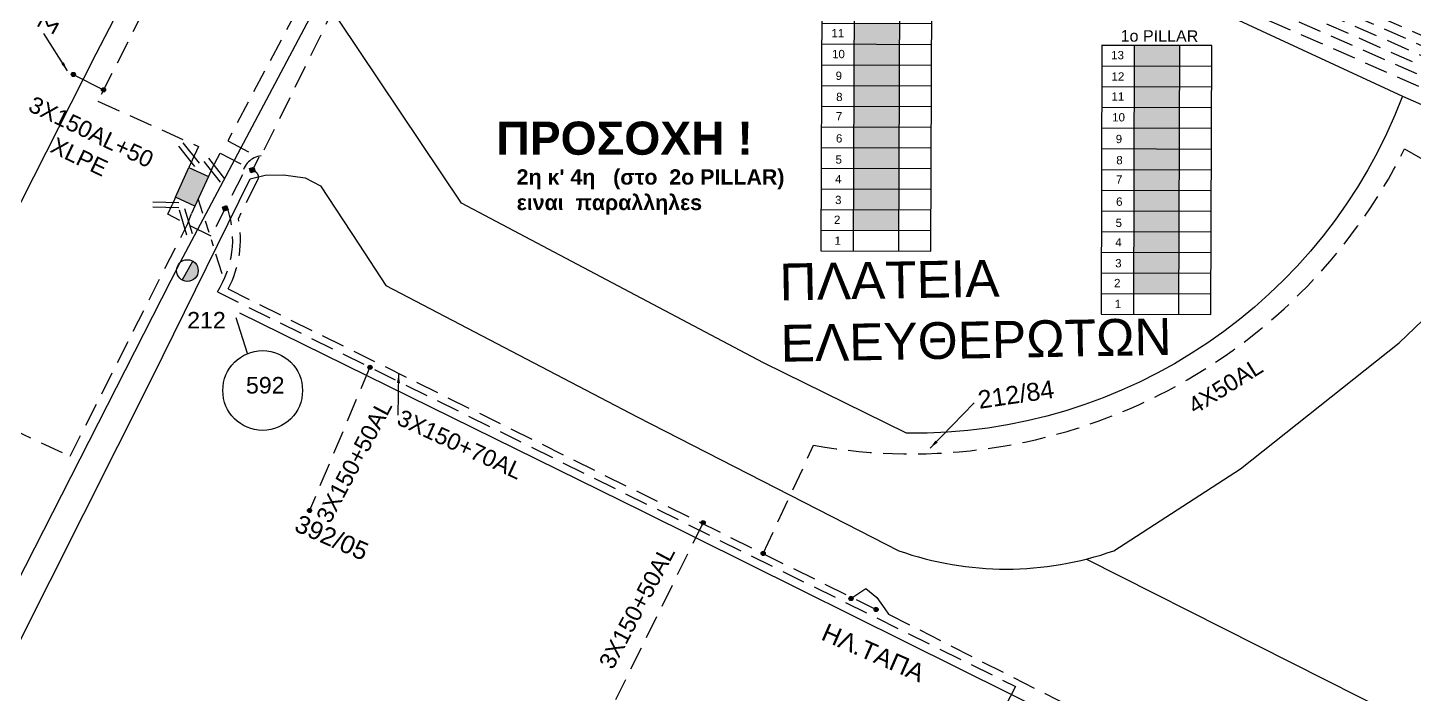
# Model space of a CAD drawing. Header units: millimetres. Extents: x 924 to 3152, y 704 to 1760.
# Drawn here: x 2067.1 to 2217.9, y 1370 to 1442.5 of the extents above; entities that cross this region are included whole.
import ezdxf
from ezdxf.enums import TextEntityAlignment as Align

# ---------------------------------------------------------------- set-up
doc = ezdxf.new("R2010")
doc.units = ezdxf.units.MM
doc.linetypes.add('DASHED', pattern=[19.05, 12.7, -6.35])
for name, color, linetype in [('Link Box 4 Διευθύνσεων', 7, 'Continuous'), ('Άγνωστα', 7, 'Continuous'), ('Ασφαλειοκιßώτια Χ.Τ 13 αναχωρήσεων', 7, 'Continuous'), ('Επιγραφές - Σχήματα', 7, 'Continuous'), ('Καλώδια ΧΤ   3x150+50AL', 7, 'DASHED'), ('Καλώδια ΧΤ   3x150AL+50XLPE', 7, 'DASHED'), ('Στύλος ΦΜ', 7, 'Continuous'), ('Στύλος ΦΜ @ 1', 7, 'Continuous'), ('Συνδέσεις', 7, 'Continuous'), ('Συνεστραμμένα ΧΤ   3x70+54.6+25 AL', 7, 'SYN_LINE'), ('Τομή', 7, 'Continuous'), ('Υπόβαθρο ΔΕΗ', 7, 'Continuous'), ('Υπόγεια Καλώδια Δικτύου ΧΤ   .04', 7, 'DASHED'), ('Υπόγεια καλώδια Δικτύου ΧΤ και Παρ. ΧΤ - 3X150+70 AL', 7, 'DASHED'), ('Υπόγεια καλώδια Παροχών ΧΤ   4x50AL', 7, 'DASHED')]:
    doc.layers.add(name, color=color, linetype=linetype)
doc.styles.get("Standard").update_dxf_attribs({"font": 'ARIAL.TTF'})
doc.linetypes.add('SYN_LINE', pattern='A,0.5,-0.0001,["/\\/\\/\\/",Standard,S=0.1,R=0,X=0,Y=-0.05],-0.25', length=0.7501)
doc.dimstyles.new('ISO-25', dxfattribs={"dimtxt": 2.5, "dimasz": 2.5, "dimexe": 1.25, "dimexo": 0.625, "dimtad": 1, "dimtxsty": 'Standard', "dimcen": 2.5, "dimadec": 0, "dimazin": 0, "dimtfac": 1, "dimtmove": 0, "dimatfit": 3, "dimfxl": 1, "dimarcsym": 0})

# ---------------------------------------------------------------- blocks, each defined once
blk = doc.blocks.new('ΥΠΑΡΧΩΝ ΤΣΙΜΕΝΤΕΝΙΟΣ ΣΤΥΛΟΣ')
at = {"layer": 'Στύλος ΦΜ'}
blk.add_hatch(color=256, dxfattribs=at).paths.add_polyline_path([(-1.29, -2.28, 0.574793), (2.62, 0, 0.268822), (1.3, 2.27)])
blk.add_line((-1.29, -2.28), (1.3, 2.27), dxfattribs=at)
blk.add_circle((0, 0), 2.62, dxfattribs=at)
at = {"layer": 'Στύλος ΦΜ', "flags": 4}
for tag, p in [('ΑΡΙΘΜΟΣ', (-4.68, 8.05)), ('ΤΥΠΟΣ', (-4.91, 3.03))]:
    blk.add_attdef(tag, p, '', height=4, dxfattribs=at)
blk = doc.blocks.new('LINK BOX 4 ΑΝΑΧΩΡΗΣΕΩΝ')
at = {"layer": 'Link Box 4 Διευθύνσεων', "ltscale": 40}
blk.add_hatch(color=256, dxfattribs=at).paths.add_polyline_path([(-3.54, 0), (-3.54, -4.67), (3.54, -4.67), (3.54, 0)])
for p, q in [((-3.54, 0), (-5.33, 0)), ((5.33, 0), (3.54, 0)), ((-3.54, -4.67), (-5.33, -4.67)), ((5.33, -4.67), (3.54, -4.67))]:
    blk.add_line(p, q, dxfattribs=at)
blk.add_lwpolyline([(-3.54, -4.67), (-3.54, 0), (3.54, 0), (3.54, -4.67)], close=True, dxfattribs=at)
blk = doc.blocks.new('_ΣΥΝΔΕΣΗ')
at = {"layer": 'Συνδέσεις', "linetype": 'SYN_LINE', "ltscale": 40}
blk.add_hatch(color=256, dxfattribs=at).paths.add_polyline_path([(0.5, -0.01, 1), (-0.5, -0.01, 1)])
at = {"layer": 'Συνδέσεις'}
blk.add_circle((0, -0.01), 0.5, dxfattribs=at)
blk = doc.blocks.new('TSONTA XT1')
at = {"ltscale": 40}
h = blk.add_hatch(color=256, dxfattribs=at)
h.dxf.hatch_style = 1
h.paths.add_polyline_path([(595.96, 2487.66), (597.07, 2488.77), (595.96, 2489.87), (594.85, 2488.77)])
blk.add_lwpolyline([(594.85, 2488.77), (595.96, 2489.87), (597.07, 2488.77), (595.96, 2487.66)], close=True, dxfattribs=at)
blk = doc.blocks.new('ΑΣΦΑΛΕΙΟΚΙΒΩΤΙΟ ΥΣ 13 ΑΝΑΧΩΡΗΣΕΩΝ')
at = {"layer": 'Ασφαλειοκιßώτια Χ.Τ 13 αναχωρήσεων'}
for p, q in [((-6.08, 14.6), (-6.17, -14.65)), ((5.88, 14.56), (-6.08, 14.6)), ((5.78, -14.69), (5.88, 14.56)), ((-6.17, -14.65), (5.78, -14.69))]:
    blk.add_line(p, q, dxfattribs=at)
at = {"layer": 'Ασφαλειοκιßώτια Χ.Τ 13 αναχωρήσεων', "ltscale": 40}
for p, q in [((-6.08, 14.6), (5.88, 14.56)), ((-2.56, 14.59), (-2.65, -14.66)), ((2.36, 14.57), (2.26, -14.68)), ((-6.09, 12.35), (5.87, 12.31)), ((-6.09, 10.1), (5.86, 10.06)), ((-6.1, 7.85), (5.85, 7.81)), ((-6.11, 5.6), (5.85, 5.56)), ((-6.11, 3.35), (5.84, 3.31)), ((-6.12, 1.1), (5.83, 1.06)), ((-6.13, -1.15), (5.83, -1.19)), ((-6.14, -3.4), (5.82, -3.44)), ((-6.14, -5.65), (5.81, -5.69)), ((-6.15, -7.9), (5.8, -7.94)), ((-6.16, -10.15), (5.8, -10.19)), ((-6.17, -12.4), (5.79, -12.44))]:
    blk.add_line(p, q, dxfattribs=at)
at = {"layer": 'Ασφαλειοκιßώτια Χ.Τ 13 αναχωρήσεων'}
for s, p in [('13', (-5.08, 13.07)), ('12', (-5.04, 10.75)), ('11', (-5.04, 8.58)), ('10', (-4.97, 6.31)), ('9', (-4.58, 3.95)), ('8', (-4.52, 1.65)), ('7', (-4.55, -0.45)), ('6', (-4.54, -2.86)), ('5', (-4.59, -5.16)), ('4', (-4.63, -7.28)), ('3', (-4.64, -9.55)), ('2', (-4.76, -11.71)), ('1', (-4.69, -13.98))]:
    blk.add_text(s, height=0.9, rotation=359.8162, dxfattribs=at).set_placement(p)
at = {"layer": 'Ασφαλειοκιßώτια Χ.Τ 13 αναχωρήσεων', "ltscale": 40}
for tag, height, p in [('ΟΝΟΜΑ', 1.25, (0.18, 15.6)), ('ΚΕΙΜΕΝΟ 13', 0.5, (4.44, 13.42)), ('ΚΕΙΜΕΝΟ 12', 0.5, (4.42, 11.17)), ('ΚΕΙΜΕΝΟ 11', 0.5, (4.38, 8.91)), ('ΚΕΙΜΕΝΟ 10', 0.5, (4.44, 6.72)), ('ΚΕΙΜΕΝΟ 9', 0.5, (4.22, 4.44)), ('ΚΕΙΜΕΝΟ 8', 0.5, (4.27, 2.25)), ('ΚΕΙΜΕΝΟ 7', 0.5, (4.25, -0.08)), ('ΚΕΙΜΕΝΟ 6', 0.5, (4.25, -2.29)), ('ΚΕΙΜΕΝΟ 5', 0.5, (4.21, -4.64)), ('ΚΕΙΜΕΝΟ 4', 0.5, (4.17, -6.81)), ('ΚΕΙΜΕΝΟ 3', 0.5, (4.16, -9.09)), ('ΚΕΙΜΕΝΟ 2', 0.5, (4.08, -11.32)), ('ΚΕΙΜΕΝΟ 1', 0.5, (4.15, -13.56)), ('ΣΧ', 0.5, (0.09, -15.14))]:
    blk.add_attdef(tag, text='', height=height, rotation=359.8162, dxfattribs=at).set_placement(p, align=Align.MIDDLE_CENTER)
blk = doc.blocks.new('ΤΟΜΗ')
at = {"layer": 'Τομή', "ltscale": 40}
for p, q in [((-5.68, 0), (5.68, 0)), ((5.68, -2.33), (-5.68, -2.33))]:
    blk.add_line(p, q, dxfattribs=at)

msp = doc.modelspace()

# ---------------------------------------------------------------- hatches: boundary and pattern name
at = {"layer": 'Καλώδια ΧΤ   3x150AL+50XLPE', "linetype": 'DASHED', "ltscale": 0.2}
h = msp.add_hatch(color=133, dxfattribs=at)
h.dxf.hatch_style = 1
h.paths.add_polyline_path([(2161.882, 1442.937), (2156.968, 1442.953), (2156.961, 1440.703), (2161.875, 1440.687)])
h = msp.add_hatch(color=1, dxfattribs=at)
h.dxf.hatch_style = 1
h.paths.add_polyline_path([(2161.875, 1440.687), (2156.961, 1440.703), (2156.954, 1438.453), (2161.867, 1438.437)])
h = msp.add_hatch(color=2, dxfattribs=at)
h.dxf.hatch_style = 1
h.paths.add_polyline_path([(2192.357, 1440.559), (2187.444, 1440.575), (2187.437, 1438.325), (2192.35, 1438.309)])
h = msp.add_hatch(color=6, dxfattribs=at)
h.dxf.hatch_style = 1
h.paths.add_polyline_path([(2161.867, 1438.437), (2156.954, 1438.453), (2156.946, 1436.203), (2161.86, 1436.187)])
h = msp.add_hatch(color=151, dxfattribs=at)
h.dxf.hatch_style = 1
h.paths.add_polyline_path([(2192.35, 1438.309), (2187.437, 1438.325), (2187.429, 1436.075), (2192.343, 1436.059)])
h = msp.add_hatch(color=85, dxfattribs=at)
h.dxf.hatch_style = 1
h.paths.add_polyline_path([(2161.86, 1436.187), (2156.946, 1436.203), (2156.939, 1433.953), (2161.853, 1433.937)])
h = msp.add_hatch(color=85, dxfattribs=at)
h.dxf.hatch_style = 1
h.paths.add_polyline_path([(2192.343, 1436.059), (2187.429, 1436.075), (2187.422, 1433.825), (2192.336, 1433.809)])
h = msp.add_hatch(color=30, dxfattribs=at)
h.dxf.hatch_style = 1
h.paths.add_polyline_path([(2161.853, 1433.937), (2156.939, 1433.953), (2156.932, 1431.703), (2161.846, 1431.687)])
h = msp.add_hatch(color=6, dxfattribs=at)
h.dxf.hatch_style = 1
h.paths.add_polyline_path([(2192.336, 1433.809), (2187.422, 1433.825), (2187.415, 1431.575), (2192.328, 1431.559)])
h = msp.add_hatch(color=62, dxfattribs=at)
h.dxf.hatch_style = 1
h.paths.add_polyline_path([(2161.846, 1431.687), (2156.932, 1431.703), (2156.925, 1429.453), (2161.838, 1429.437)])
h = msp.add_hatch(color=27, dxfattribs=at)
h.dxf.hatch_style = 1
h.paths.add_polyline_path([(2192.328, 1431.559), (2187.415, 1431.575), (2187.408, 1429.325), (2192.321, 1429.309)])
h = msp.add_hatch(color=151, dxfattribs=at)
h.dxf.hatch_style = 1
h.paths.add_polyline_path([(2161.838, 1429.437), (2156.925, 1429.453), (2156.918, 1427.203), (2161.831, 1427.187)])
at = {"layer": 'Καλώδια ΧΤ   3x150AL+50XLPE', "linetype": 'DASHED', "ltscale": 0.2, "true_color": 0xd2798f}
h = msp.add_hatch(color=233, dxfattribs=at)
h.dxf.hatch_style = 1
h.paths.add_polyline_path([(2192.321, 1429.309), (2187.408, 1429.325), (2187.4, 1427.075), (2192.314, 1427.059)])
at = {"layer": 'Καλώδια ΧΤ   3x150AL+50XLPE', "linetype": 'DASHED', "ltscale": 0.2}
h = msp.add_hatch(color=173, dxfattribs=at)
h.dxf.hatch_style = 1
h.paths.add_polyline_path([(2161.831, 1427.187), (2156.918, 1427.203), (2156.91, 1424.953), (2161.824, 1424.937)])
h = msp.add_hatch(color=133, dxfattribs=at)
h.dxf.hatch_style = 1
h.paths.add_polyline_path([(2192.314, 1427.059), (2187.4, 1427.075), (2187.393, 1424.825), (2192.307, 1424.809)])
h = msp.add_hatch(color=27, dxfattribs=at)
h.dxf.hatch_style = 1
h.paths.add_polyline_path([(2161.824, 1424.937), (2156.91, 1424.953), (2156.903, 1422.703), (2161.817, 1422.687)])
h = msp.add_hatch(color=1, dxfattribs=at)
h.dxf.hatch_style = 1
h.paths.add_polyline_path([(2192.307, 1424.809), (2187.393, 1424.825), (2187.386, 1422.575), (2192.3, 1422.559)])
at = {"layer": 'Καλώδια ΧΤ   3x150AL+50XLPE', "linetype": 'DASHED', "ltscale": 0.2, "true_color": 0xd2798f}
h = msp.add_hatch(color=233, dxfattribs=at)
h.dxf.hatch_style = 1
h.paths.add_polyline_path([(2161.817, 1422.687), (2156.903, 1422.703), (2156.896, 1420.453), (2161.81, 1420.437)])
at = {"layer": 'Καλώδια ΧΤ   3x150AL+50XLPE', "linetype": 'DASHED', "ltscale": 0.2}
h = msp.add_hatch(color=173, dxfattribs=at)
h.dxf.hatch_style = 1
h.paths.add_polyline_path([(2192.3, 1422.559), (2187.386, 1422.575), (2187.379, 1420.325), (2192.292, 1420.309)])
h = msp.add_hatch(color=30, dxfattribs=at)
h.dxf.hatch_style = 1
h.paths.add_polyline_path([(2192.292, 1420.309), (2187.379, 1420.325), (2187.372, 1418.075), (2192.285, 1418.059)])
h = msp.add_hatch(color=62, dxfattribs=at)
h.dxf.hatch_style = 1
h.paths.add_polyline_path([(2192.285, 1418.059), (2187.372, 1418.075), (2187.364, 1415.825), (2192.278, 1415.809)])
h = msp.add_hatch(color=5, dxfattribs=at)
h.dxf.hatch_style = 1
h.paths.add_polyline_path([(2192.278, 1415.809), (2187.364, 1415.825), (2187.357, 1413.575), (2192.271, 1413.559)])

# ---------------------------------------------------------------- linework, layer by layer
at = {"layer": 'Άγνωστα', "color": 0, "ltscale": 0.2}
msp.add_lwpolyline([(2072.069, 1437.413), (2075.357, 1435.742)], dxfattribs=at)
at = {"layer": 'Επιγραφές - Σχήματα', "ltscale": 0.2}
for points in [[(2086.171, 1422.294), (2085.662, 1423.894)], [(2086.832, 1420.217), (2086.441, 1421.447)], [(2087.304, 1418.734), (2087.081, 1419.436)], [(2088.257, 1415.739), (2087.577, 1417.877)], [(2091.019, 1407.062), (2089.778, 1410.962)]]:
    msp.add_lwpolyline(points, dxfattribs=at)
at = {"layer": 'Επιγραφές - Σχήματα'}
msp.add_circle((2092.659, 1403.049), 4.335, dxfattribs=at)
at = {"layer": 'Καλώδια ΧΤ   3x150+50AL', "color": 1, "ltscale": 0.2}
msp.add_lwpolyline([(2104.326, 1405.569), (2097.758, 1390.008)], dxfattribs=at)
at = {"layer": 'Καλώδια ΧΤ   3x150+50AL', "color": 6, "ltscale": 0.2}
msp.add_lwpolyline([(2140.558, 1388.686), (2131.025, 1369.412)], dxfattribs=at)
at = {"layer": 'Καλώδια ΧΤ   3x150AL+50XLPE', "color": 6, "linetype": 'DASHED', "ltscale": 0.2}
for points in [[(2169.027, 1456.185), (2170.574, 1459.521), (2170.574, 1459.521), (2120.988, 1482.512, -0.6563187), (2116.085, 1481.506), (2088.858, 1430.193), (2092.257, 1428.389), (2091.689, 1427.319)], [(2187.627, 1447.581), (2190.189, 1453.092), (2320.891, 1395.629), (2323.671, 1396.922), (2335.683, 1391.714), (2335.098, 1390.877), (2346.507, 1385.93), (2342.673, 1378.249), (2362.896, 1368.103), (2371.222, 1383.285), (2371.824, 1384.149), (2371.824, 1384.149), (2373.465, 1383.006), (2384.6, 1398.99), (2409.736, 1385.052, 0.4149511), (2416.826, 1381.033), (2452.408, 1360.118, 0.0976777), (2452.43, 1358.592), (2464.111, 1351.675, 1.0168297), (2465.618, 1354.656), (2464.582, 1355.267)]]:
    msp.add_lwpolyline(points, format="xyb", dxfattribs=at)
at = {"layer": 'Καλώδια ΧΤ   3x150AL+50XLPE', "color": 1, "linetype": 'DASHED', "ltscale": 0.2}
for points in [[(2168.216, 1456.562), (2169.331, 1458.981), (2169.331, 1458.981), (2121.524, 1481.031, -0.8656278), (2117.485, 1479.29), (2092.502, 1428.551, 0.3613674), (2090.45, 1426.5), (2087.042, 1419.81), (2082.335, 1422.208), (2082.804, 1423.243)], [(2088.892, 1422.691, -0.224203), (2087.731, 1413.772), (2174.513, 1370.874), (2167.086, 1356.437)]]:
    msp.add_lwpolyline(points, format="xyb", dxfattribs=at)
at = {"layer": 'Καλώδια ΧΤ   3x150AL+50XLPE', "color": 27, "linetype": 'DASHED', "ltscale": 0.2}
msp.add_lwpolyline([(2186.79, 1447.97), (2189.77, 1454.38), (2320.869, 1396.729), (2323.594, 1398.046), (2337.191, 1392.149), (2336.602, 1391.315), (2347.811, 1386.454), (2344.001, 1378.7), (2362.5, 1369.385), (2370.371, 1383.812), (2371.575, 1385.541), (2372.395, 1384.97), (2383.416, 1400.79), (2410.609, 1385.711, 0.4659169), (2416.946, 1382.123), (2453.587, 1360.584, 0.2957839), (2456.688, 1359.935), (2459.252, 1358.414)], format="xyb", dxfattribs=at)
at = {"layer": 'Καλώδια ΧΤ   3x150AL+50XLPE', "color": 173, "linetype": 'DASHED', "ltscale": 0.2}
msp.add_lwpolyline([(2188.464, 1447.192), (2190.511, 1451.849), (2320.907, 1394.526), (2323.639, 1395.846), (2334.162, 1391.283), (2333.577, 1390.447), (2345.143, 1385.436), (2341.333, 1377.804), (2363.294, 1366.746)], dxfattribs=at)
at = {"layer": 'Καλώδια ΧΤ   3x150AL+50XLPE', "color": 233, "linetype": 'DASHED', "ltscale": 0.2, "true_color": 0xd2798f}
msp.add_lwpolyline([(2189.27, 1446.817), (2190.919, 1450.569), (2320.927, 1393.425), (2323.662, 1394.747), (2332.641, 1390.853), (2332.077, 1390.007), (2343.814, 1384.868), (2339.99, 1377.363), (2361.936, 1366.35), (2344.438, 1334.31), (2348.675, 1331.746)], dxfattribs=at)
at = {"layer": 'Καλώδια ΧΤ   3x150AL+50XLPE', "color": 133, "linetype": 'DASHED', "ltscale": 0.2}
msp.add_lwpolyline([(2190.073, 1446.444), (2191.387, 1449.271), (2323.9, 1391.009), (2323.9, 1391.009), (2323.9, 1391.009)], dxfattribs=at)
at = {"layer": 'Καλώδια ΧΤ   3x150AL+50XLPE', "color": 1, "linetype": 'DASHED', "ltscale": 0.2}
msp.add_lwpolyline([(2190.792, 1446.11), (2191.614, 1447.879), (2191.614, 1447.879), (2340.373, 1382.52), (2338.616, 1379.072)], dxfattribs=at)
at = {"layer": 'Καλώδια ΧΤ   3x150AL+50XLPE', "color": 27, "ltscale": 0.2}
msp.add_lwpolyline([(1937.165, 1360.135), (1935.364, 1355.314), (1939.384, 1353.986), (1940.205, 1349.967), (1955.775, 1345.556), (1993.312, 1337.374), (2012.616, 1333.123), (2026.285, 1338.927), (2034.17, 1355.886), (2045.412, 1379.233), (2047.447, 1380.015), (2054.797, 1395.588), (2058.219, 1402.229), (2071.72, 1395.892), (2084.508, 1421.194), (2084.93, 1422.279)], dxfattribs=at)
at = {"layer": 'Συνεστραμμένα ΧΤ   3x70+54.6+25 AL', "color": 133, "ltscale": 20}
for points in [[(2118.462, 1482.523), (2118.462, 1482.523), (2083.665, 1416.943), (2083.665, 1416.943)], [(2083.665, 1416.943), (2061.869, 1374.238)]]:
    msp.add_lwpolyline(points, dxfattribs=at)
at = {"layer": 'Υπόβαθρο ΔΕΗ', "ltscale": 0.2}
for points in [[(1939.214, 1355.462), (1962.899, 1421.037), (1980.998, 1469.094), (1996.303, 1508.159), (2047.514, 1485.355), (2081.701, 1469.773), (2085.564, 1460.918), (2074.5, 1439.616), (2058.227, 1407.587), (2041.232, 1374.037), (2024.339, 1340.018), (2016.275, 1337.018), (1972.799, 1346.283), (1939.214, 1355.462)], [(2216.621, 1435.038), (2251.765, 1419.658)], [(2090.138, 1411.495), (2133.953, 1389.913), (2253.907, 1330.366)]]:
    msp.add_lwpolyline(points, dxfattribs=at)
for points in [[(2216.621, 1435.038, -0.3149876), (2162.688, 1398.395), (2147.132, 1406.071), (2114.269, 1423.415), (2100.95, 1443.317), (2119.136, 1480.251), (2216.621, 1435.038), (2216.621, 1435.038)], [(2062.104, 1367.626), (2080.59, 1404.356), (2091.299, 1426.068), (2092.924, 1426.45), (2094.925, 1426.507), (2097.297, 1426.164), (2098.955, 1425.307), (2103.129, 1418.965), (2106.049, 1414.466), (2133.377, 1400.189), (2157.512, 1387.841), (2161.844, 1385.625, 0.1706874), (2185.213, 1385.625), (2198.982, 1394.539), (2216.25, 1408.213), (2222.225, 1413.947, -0.2696779), (2249.607, 1420.59), (2333.904, 1384.197), (2308.981, 1334.891), (2303.498, 1324.035), (2266.43, 1341.831), (2219.319, 1365.971), (2182.274, 1384.665)]]:
    msp.add_lwpolyline(points, format="xyb", dxfattribs=at)
at = {"layer": 'Υπόγεια Καλώδια Δικτύου ΧΤ   .04', "color": 173, "ltscale": 0.2}
msp.add_lwpolyline([(2054.782, 1485.07), (2060.877, 1482.053), (2069.713, 1478.117), (2083.025, 1472.015), (2088.002, 1460.9), (2086.073, 1457.286), (2079.706, 1444.301), (2074.721, 1434.491), (2074.721, 1434.491), (2074.721, 1434.491), (2085.681, 1429.587), (2085.005, 1428.096)], dxfattribs=at)
at = {"layer": 'Υπόγεια καλώδια Δικτύου ΧΤ και Παρ. ΧΤ - 3X150+70 AL', "color": 6, "linetype": 'DASHED', "ltscale": 0.2}
msp.add_lwpolyline([(2087.13, 1427.132), (2088.049, 1428.864), (2091.817, 1426.864, -0.5213447), (2091.985, 1425.729), (2090.019, 1421.743, -0.1751992), (2088.9, 1414.084), (2159.368, 1379.243)], format="xyb", dxfattribs=at)
at = {"layer": 'Υπόγεια καλώδια Δικτύου ΧΤ και Παρ. ΧΤ - 3X150+70 AL', "color": 6, "ltscale": 0.2}
msp.add_lwpolyline([(2156.635, 1380.431), (2158.246, 1381.525), (2159.445, 1380.537), (2160.314, 1379.309), (2160.717, 1378.739), (2177.735, 1370.094), (2225.617, 1346.207), (2233.88, 1342.02)], dxfattribs=at)
at = {"layer": 'Υπόγεια καλώδια Παροχών ΧΤ   4x50AL', "color": 6, "ltscale": 0.2}
msp.add_lwpolyline([(2147.088, 1385.333), (2152.576, 1397.103, 0.3325655), (2216.838, 1429.315), (2233.55, 1419.836, -0.1774429), (2251.497, 1419.018), (2252.714, 1418.471)], format="xyb", dxfattribs=at)

# ---------------------------------------------------------------- block references
at = {"layer": 'Link Box 4 Διευθύνσεων', "xscale": 0.4999999999999995, "yscale": 0.4999999999999995, "zscale": 0.4999999999999995, "rotation": 65.60498926748585}
msp.add_blockref('LINK BOX 4 ΑΝΑΧΩΡΗΣΕΩΝ', (2083.904, 1425.67), dxfattribs=at)
at = {"layer": 'Ασφαλειοκιßώτια Χ.Τ 13 αναχωρήσεων'}
for p, values in [((2159.54, 1432.867), {'ΟΝΟΜΑ': '2o PILLAR'}), ((2190.002, 1425.989), {'ΟΝΟΜΑ': '1o PILLAR'})]:
    msp.add_blockref('ΑΣΦΑΛΕΙΟΚΙΒΩΤΙΟ ΥΣ 13 ΑΝΑΧΩΡΗΣΕΩΝ', p, dxfattribs=at).add_auto_attribs(values)
at = {"layer": 'Στύλος ΦΜ @ 1', "ltscale": 40}
ref = msp.add_blockref('ΥΠΑΡΧΩΝ ΤΣΙΜΕΝΤΕΝΙΟΣ ΣΤΥΛΟΣ', (2084.472, 1416.085), dxfattribs=dict(at, xscale=0.4499999999998181, yscale=0.4499999999998181, zscale=0.4499999999998181))
ref.add_attrib('ΤΥΠΟΣ', '212', (2084.448, 1409.788), dxfattribs={"layer": 'Στύλος ΦΜ', "height": 1.8, "flags": 4})
at = {"layer": 'Συνδέσεις', "xscale": 0.4499999999998181, "yscale": 0.4499999999998181, "zscale": 0.4499999999998181}
for p in [(2072.069, 1437.413), (2075.357, 1435.742), (2104.326, 1405.569), (2097.758, 1390.008), (2140.558, 1388.686), (2147.089, 1385.339), (2156.636, 1380.436), (2159.368, 1379.243)]:
    msp.add_blockref('_ΣΥΝΔΕΣΗ', p, dxfattribs=at)
at = {"layer": 'Συνδέσεις', "xscale": 0.3075184835441075, "yscale": 0.3075184835441075, "zscale": 0.3075184835441075}
for p, rotation in [((2679.26, 903.659), 61.78222963265358), ((2703.045, 931.134), 64.79910630179256)]:
    msp.add_blockref('TSONTA XT1', p, dxfattribs=dict(at, rotation=rotation))
at = {"layer": 'Τομή', "xscale": 0.2499999999999669, "yscale": 0.2499999999999669, "zscale": 0.2499999999999669}
for p, rotation in [((2084.864, 1428.864), 308.1680509152084), ((2087.64, 1427.184), 308.1680509152084), ((2082.135, 1423.524), 358.4369755015824), ((2084.572, 1421.458), 286.9300178219266)]:
    msp.add_blockref('ΤΟΜΗ', p, dxfattribs=dict(at, rotation=rotation))

# ---------------------------------------------------------------- texts
at = {"color": 1, "ltscale": 30, "attachment_point": 1}
for s, insert, char_height, width in [('{\\fArial|b1|i0|c161|p34;ΠΡΟΣΟΧΗ !}', (2118.073, 1432.278), 3.6, 70.23896), ("{\\fArial|b1|i0|c161|p34;2η κ' 4η   (στο  2o PILLAR)\\Pειναι  παραλληλεs}", (2120.277, 1427.094), 1.66307, 50.7118)]:
    msp.add_mtext(s, dxfattribs=dict(at, insert=insert, char_height=char_height, width=width))
at = {"layer": 'Επιγραφές - Σχήματα', "char_height": 1.8, "attachment_point": 1}
for s, insert, rotation in [('{\\H1.0833x;ΗΛ.ΤΑΠΕΣ}', (2076.33, 1453.407), 240.97906), ('{\\H1.0833x;212/84}', (2170.314, 1402.981), 8.40282), ('{\\H1.0833x;392/05}', (2096.749, 1389.629), 336.37057), ('{\\H1.0833x;ΗΛ.ΤΑΠΑ}', (2154.05, 1377.805), 336.37057)]:
    msp.add_mtext_dynamic_manual_height_columns(s, width=10.09091, gutter_width=12.5, heights=[0], dxfattribs=dict(at, insert=insert, rotation=rotation))
at = {"layer": 'Επιγραφές - Σχήματα', "linetype": 'Continuous', "insert": (2148.827, 1416.837), "char_height": 4, "width": 47.13111, "attachment_point": 1, "rotation": 1.02002}
msp.add_mtext('ΠΛΑΤΕΙΑ ΕΛΕΥΘΕΡΩΤΩΝ', dxfattribs=at)
at = {"layer": 'Επιγραφές - Σχήματα', "insert": (2090.844, 1404.518), "char_height": 1.8, "attachment_point": 1}
msp.add_mtext_dynamic_manual_height_columns('592', width=10.09091, gutter_width=12.5, heights=[0], dxfattribs=at)
at = {"layer": 'Καλώδια ΧΤ   3x150+50AL', "color": 7, "char_height": 1.8, "width": 168.37176, "attachment_point": 1, "rotation": 62.08905}
for insert in [(2098.385, 1389.319), (2129.134, 1373.447)]:
    msp.add_mtext('3X150+50AL', dxfattribs=dict(at, insert=insert))
at = {"layer": 'Καλώδια ΧΤ   3x150AL+50XLPE', "color": 7, "insert": (2073.367, 1429.809), "char_height": 1.8, "width": 27.84843, "attachment_point": 5, "rotation": 334.43907}
msp.add_mtext('3X150AL+50\\PXLPE', dxfattribs=at)
at = {"layer": 'Υπόγεια καλώδια Δικτύου ΧΤ και Παρ. ΧΤ - 3X150+70 AL', "color": 7, "insert": (2107.863, 1401.067), "char_height": 1.8, "width": 168.37176, "attachment_point": 1, "rotation": 335.25769}
msp.add_mtext('3X150+70AL', dxfattribs=at)
at = {"layer": 'Υπόγεια καλώδια Παροχών ΧΤ   4x50AL', "color": 7, "insert": (2193.077, 1401.938), "char_height": 1.8, "width": 168.37176, "attachment_point": 1, "rotation": 32.07747}
msp.add_mtext('4X50AL', dxfattribs=at)

# ---------------------------------------------------------------- leaders
at = {"layer": 'Επιγραφές - Σχήματα', "ltscale": 40}
for points in [[(2071.423, 1437.806), (2068.88, 1441.854)], [(2107.443, 1404.865), (2107.368, 1400.37)], [(2165.242, 1396.781), (2170.031, 1401.696)]]:
    msp.add_leader(points, dimstyle='ISO-25', override={"dimasz": 1, "dimtad": 0}, dxfattribs=at)

doc.saveas('drawing.dxf')
